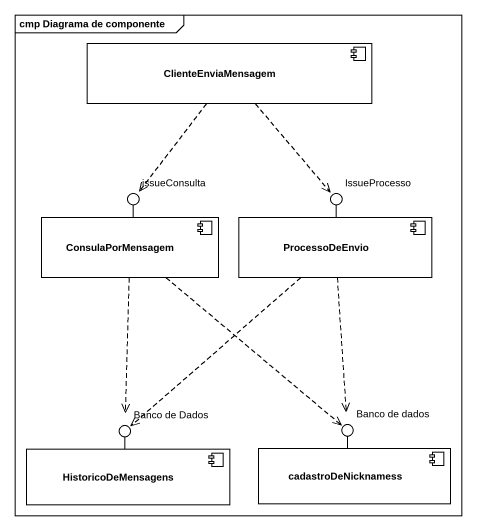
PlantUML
@startuml
mainframe cmp Diagrama de componente
component ClienteEnviaMensagem
() issueConsulta
() IssueProcesso
component ConsulaPorMensagem
component ProcessoDeEnvio
() "Banco de Dados" as Banco_de_Dados
() "Banco de dados" as Banco_de_dados
component HistoricoDeMensagens
component cadastroDeNicknamess
ConsulaPorMensagem -up- issueConsulta
ProcessoDeEnvio -up- IssueProcesso
HistoricoDeMensagens -up- Banco_de_Dados
cadastroDeNicknamess -up- Banco_de_dados
ClienteEnviaMensagem ..> issueConsulta
ClienteEnviaMensagem ..> IssueProcesso
ConsulaPorMensagem ..> Banco_de_Dados
ConsulaPorMensagem ..> Banco_de_dados
ProcessoDeEnvio ..> Banco_de_Dados
ProcessoDeEnvio ..> Banco_de_dados
@enduml
